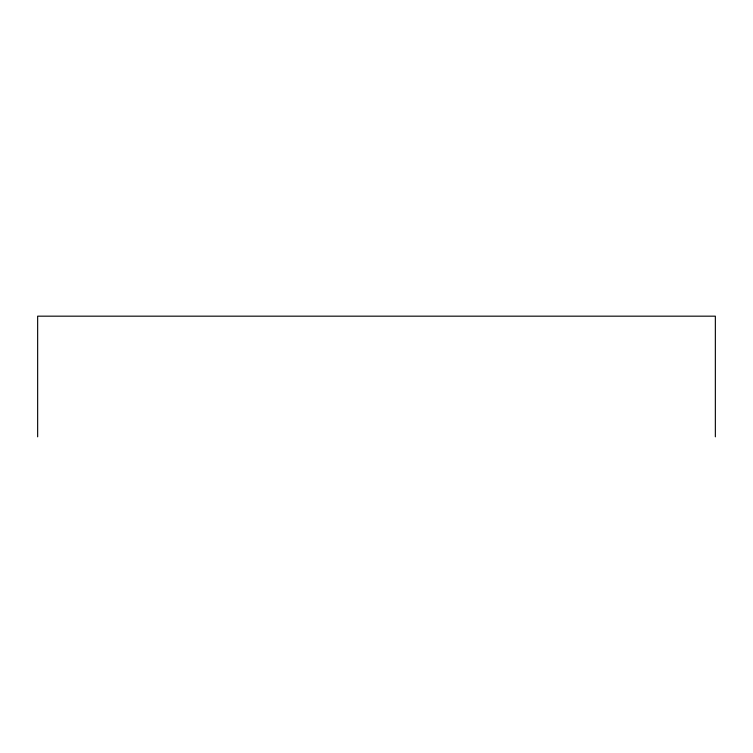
<?xml version="1.0" encoding="UTF-8"?>
<svg xmlns="http://www.w3.org/2000/svg" width="753" height="753" viewBox="0 0 753 753"><rect width="100%" height="100%" fill="white"/><g stroke="black" fill="none" stroke-linecap="round" stroke-linejoin="round"><path stroke-width="1.13" d="M715.35 436.825L715.35 316.175L37.65 316.175L37.65 436.825"/></g></svg>
